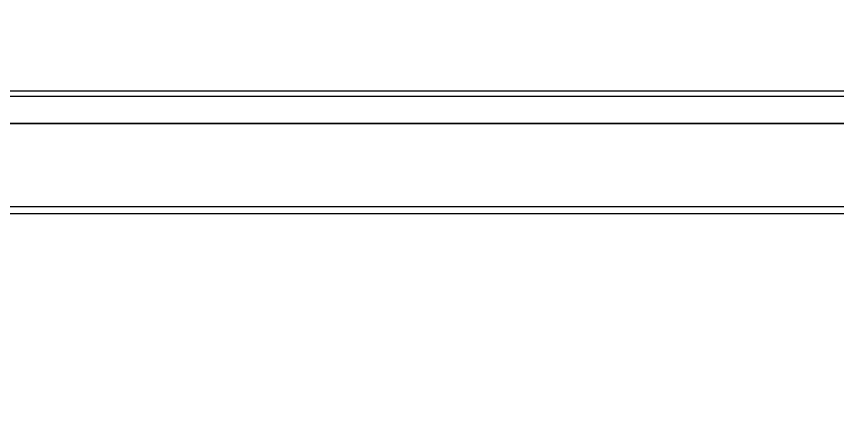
# Model space of a CAD drawing. Header units: metres. Extents: x -642 to 368, y -392 to 227.
# Drawn here: x -594.87963 to -594.87411, y -185.85119 to -185.84853 of the extents above; entities that cross this region are included whole.
import ezdxf

# ---------------------------------------------------------------- set-up
doc = ezdxf.new("R2010")
doc.units = ezdxf.units.M

msp = doc.modelspace()

# ---------------------------------------------------------------- linework, layer by layer
for p, q in [((-617.8711, -185.84961, -623.5383), (-572.3312, -185.84853, -623.5383)), ((-617.8711, -185.84961, -623.5383), (-572.3312, -185.84853, -623.5383)), ((-617.8711, -185.84961, -623.5383), (-572.3312, -185.84853, -623.5383)), ((-617.8711, -185.84961, -623.5383), (-572.3312, -185.84853, -623.5383)), ((-617.8711, -185.84961, -623.5383), (-572.3312, -185.84853, -623.5383)), ((-617.8711, -185.84961, -623.5383), (-572.3312, -185.84853, -623.5383)), ((-617.8711, -185.84961, -623.5383), (-572.3312, -185.84853, -623.5383)), ((-617.8711, -185.84961, -623.5383), (-572.3312, -185.84853, -623.5383)), ((-617.8711, -185.84961, -623.5383), (-572.3312, -185.84853, -623.5383)), ((-617.8711, -185.84961, -623.5383), (-572.3312, -185.84853, -623.5383)), ((-617.8711, -185.84961, -623.5383), (-572.3312, -185.84853, -623.5383)), ((-617.8711, -185.84961, -623.5383), (-572.3312, -185.84853, -623.5383)), ((-617.8711, -185.84961, -623.5383), (-572.3312, -185.84853, -623.5383)), ((-502.34375, -185.85498, -623.5383), (-601.30066, -185.8495, -623.5383)), ((-502.34375, -185.85498, -623.5383), (-601.30066, -185.8495, -623.5383)), ((-502.34375, -185.85498, -623.5383), (-601.30066, -185.8495, -623.5383)), ((-502.34375, -185.85498, -623.5383), (-601.30066, -185.8495, -623.5383)), ((-502.34375, -185.85498, -623.5383), (-601.30066, -185.8495, -623.5383)), ((-502.34375, -185.85498, -623.5383), (-601.30066, -185.8495, -623.5383)), ((-502.34375, -185.85498, -623.5383), (-601.30066, -185.8495, -623.5383)), ((-502.34375, -185.85498, -623.5383), (-601.30066, -185.8495, -623.5383)), ((-502.34375, -185.85498, -623.5383), (-601.30066, -185.8495, -623.5383)), ((-502.34375, -185.85498, -623.5383), (-601.30066, -185.8495, -623.5383)), ((-502.34375, -185.85498, -623.5383), (-601.30066, -185.8495, -623.5383)), ((-502.34375, -185.85498, -623.5383), (-601.30066, -185.8495, -623.5383)), ((-502.34375, -185.85498, -623.5383), (-601.30066, -185.8495, -623.5383))]:
    msp.add_line(p, q)
for points in [[(-583.1698, -185.84879, -623.5383), (-601.30066, -185.8495, -623.5383), (-617.8711, -185.84961, -623.5383), (-617.871, -185.8495, -623.5382)], [(-583.1698, -185.84879, -623.5383), (-601.30066, -185.8495, -623.5383), (-617.8711, -185.84961, -623.5383), (-617.871, -185.8495, -623.5382)], [(-583.1698, -185.84879, -623.5383), (-601.30066, -185.8495, -623.5383), (-617.8711, -185.84961, -623.5383), (-617.871, -185.8495, -623.5382)], [(-583.1698, -185.84879, -623.5383), (-601.30066, -185.8495, -623.5383), (-617.8711, -185.84961, -623.5383), (-617.871, -185.8495, -623.5382)], [(-583.1698, -185.84879, -623.5383), (-601.30066, -185.8495, -623.5383), (-617.8711, -185.84961, -623.5383), (-617.871, -185.8495, -623.5382)], [(-583.1698, -185.84879, -623.5383), (-601.30066, -185.8495, -623.5383), (-617.8711, -185.84961, -623.5383), (-617.871, -185.8495, -623.5382)], [(-583.1698, -185.84879, -623.5383), (-601.30066, -185.8495, -623.5383), (-617.8711, -185.84961, -623.5383), (-617.871, -185.8495, -623.5382)], [(-583.1698, -185.84879, -623.5383), (-601.30066, -185.8495, -623.5383), (-617.8711, -185.84961, -623.5383), (-617.871, -185.8495, -623.5382)], [(-583.1698, -185.84879, -623.5383), (-601.30066, -185.8495, -623.5383), (-617.8711, -185.84961, -623.5383), (-617.871, -185.8495, -623.5382)], [(-583.1698, -185.84879, -623.5383), (-601.30066, -185.8495, -623.5383), (-617.8711, -185.84961, -623.5383), (-617.871, -185.8495, -623.5382)], [(-583.1698, -185.84879, -623.5383), (-601.30066, -185.8495, -623.5383), (-617.8711, -185.84961, -623.5383), (-617.871, -185.8495, -623.5382)], [(-583.1698, -185.84879, -623.5383), (-601.30066, -185.8495, -623.5383), (-617.8711, -185.84961, -623.5383), (-617.871, -185.8495, -623.5382)], [(-583.1698, -185.84879, -623.5383), (-601.30066, -185.8495, -623.5383), (-617.8711, -185.84961, -623.5383), (-617.871, -185.8495, -623.5382)], [(-601.30066, -185.8495, -623.5383), (-583.1698, -185.84879, -623.5383), (-587.37006, -185.85028, -623.5383), (-587.36993, -185.85017, -623.5382)], [(-601.30066, -185.8495, -623.5383), (-583.1698, -185.84879, -623.5383), (-587.37006, -185.85028, -623.5383), (-587.36993, -185.85017, -623.5382)], [(-601.30066, -185.8495, -623.5383), (-583.1698, -185.84879, -623.5383), (-587.37006, -185.85028, -623.5383), (-587.36993, -185.85017, -623.5382)], [(-601.30066, -185.8495, -623.5383), (-583.1698, -185.84879, -623.5383), (-587.37006, -185.85028, -623.5383), (-587.36993, -185.85017, -623.5382)], [(-601.30066, -185.8495, -623.5383), (-583.1698, -185.84879, -623.5383), (-587.37006, -185.85028, -623.5383), (-587.36993, -185.85017, -623.5382)], [(-601.30066, -185.8495, -623.5383), (-583.1698, -185.84879, -623.5383), (-587.37006, -185.85028, -623.5383), (-587.36993, -185.85017, -623.5382)], [(-601.30066, -185.8495, -623.5383), (-583.1698, -185.84879, -623.5383), (-587.37006, -185.85028, -623.5383), (-587.36993, -185.85017, -623.5382)], [(-601.30066, -185.8495, -623.5383), (-583.1698, -185.84879, -623.5383), (-587.37006, -185.85028, -623.5383), (-587.36993, -185.85017, -623.5382)], [(-601.30066, -185.8495, -623.5383), (-583.1698, -185.84879, -623.5383), (-587.37006, -185.85028, -623.5383), (-587.36993, -185.85017, -623.5382)], [(-601.30066, -185.8495, -623.5383), (-583.1698, -185.84879, -623.5383), (-587.37006, -185.85028, -623.5383), (-587.36993, -185.85017, -623.5382)], [(-601.30066, -185.8495, -623.5383), (-583.1698, -185.84879, -623.5383), (-587.37006, -185.85028, -623.5383), (-587.36993, -185.85017, -623.5382)], [(-601.30066, -185.8495, -623.5383), (-583.1698, -185.84879, -623.5383), (-587.37006, -185.85028, -623.5383), (-587.36993, -185.85017, -623.5382)], [(-601.30066, -185.8495, -623.5383), (-583.1698, -185.84879, -623.5383), (-587.37006, -185.85028, -623.5383), (-587.36993, -185.85017, -623.5382)]]:
    msp.add_3dface(points)

doc.saveas('drawing.dxf')
